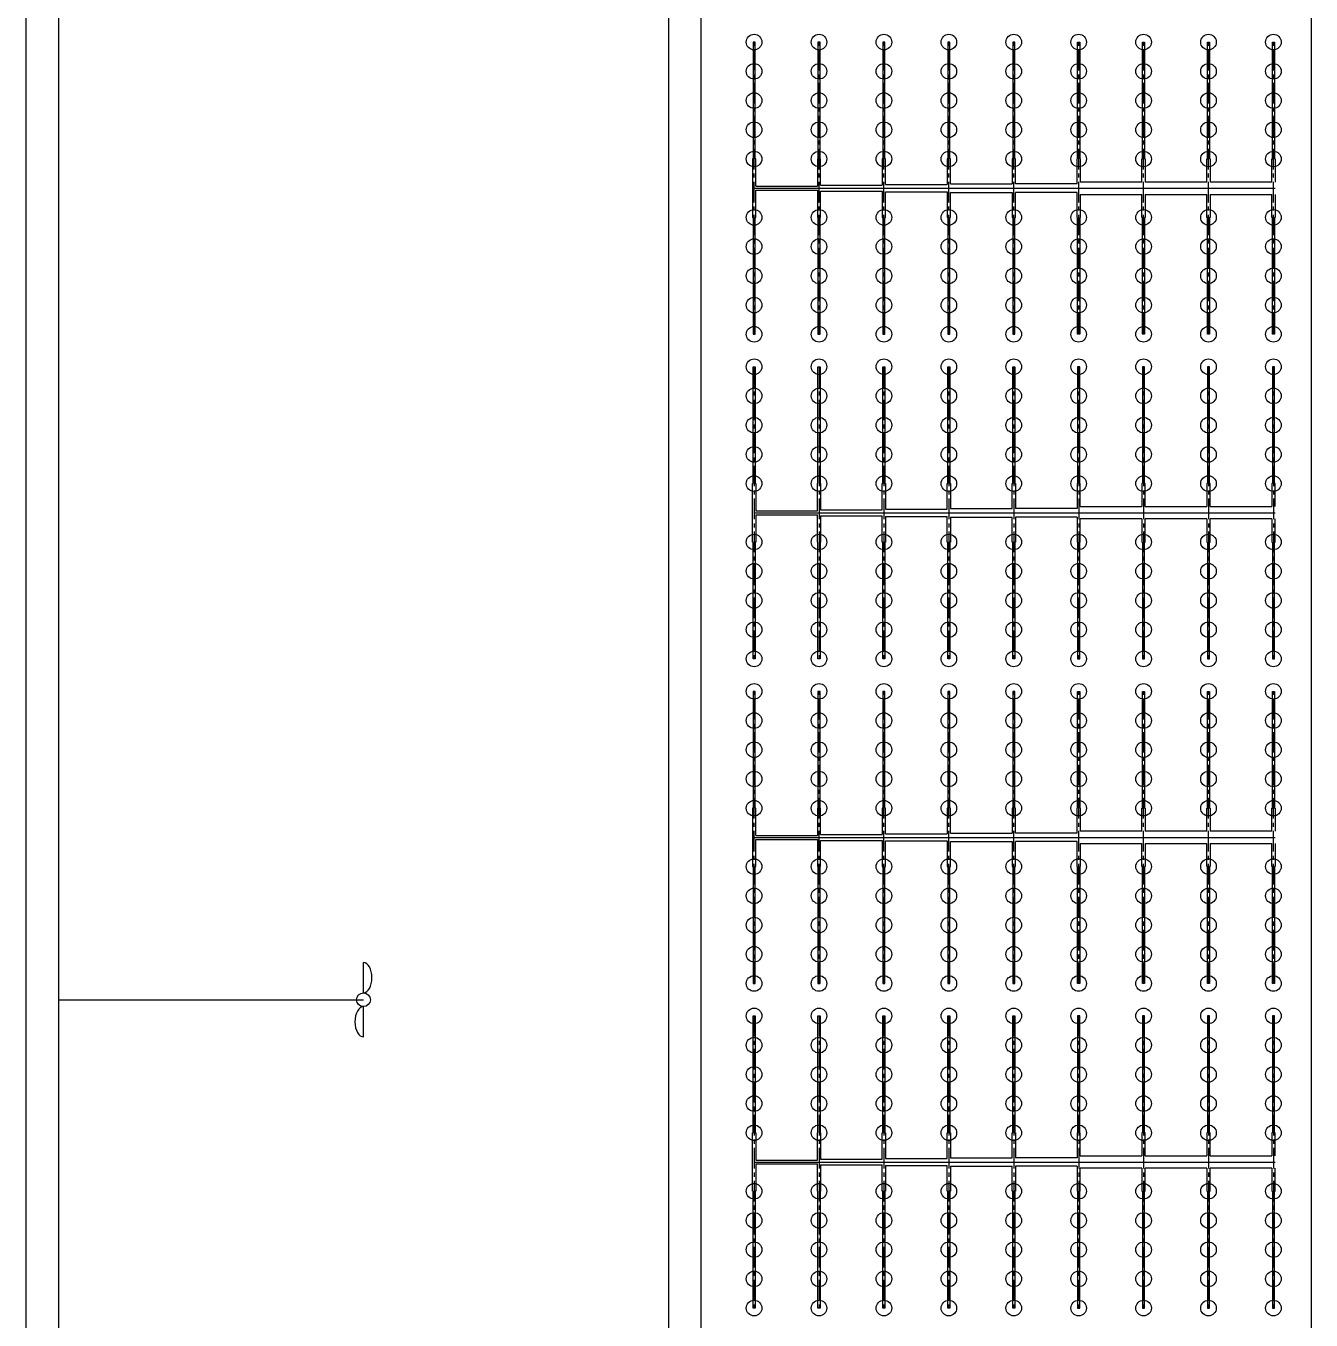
# Model space of a CAD drawing. Header units: millimetres. Extents: x -299291 to 688124, y -407813 to 623474.
# Drawn here: x -276761 to -256961, y 72045 to 91980 of the extents above; entities that cross this region are included whole.
import ezdxf

# ---------------------------------------------------------------- set-up
doc = ezdxf.new("R2010")
doc.units = ezdxf.units.MM
doc.linetypes.add('CENTER', pattern=[50.8, 31.75, -6.35, 6.35, -6.35])
doc.layers.add('轴线', color=6, linetype='CENTER')

msp = doc.modelspace()

# ---------------------------------------------------------------- linework, layer by layer
at = {"ltscale": 10}
for p, q in [((-266861.202, 111980.27), (-266861.202, 88351.603)), ((-266361.202, 111980.27), (-266361.202, 87154.41)), ((-256961.202, 111980.27), (-256961.202, 90653.898)), ((-276761.202, 96098.889), (-276761.202, 21980.27)), ((-276261.202, 94890.12), (-276261.202, 21980.27)), ((-265526.257, 91730.27), (-265558.257, 91730.27)), ((-265558.257, 91730.27), (-265558.257, 89930.27)), ((-265526.257, 89930.27), (-265526.257, 91730.27)), ((-264526.257, 91730.27), (-264558.257, 91730.27)), ((-264558.257, 91730.27), (-264558.257, 89930.27)), ((-264526.257, 89930.27), (-264526.257, 91730.27)), ((-263526.257, 91730.27), (-263558.257, 91730.27)), ((-263558.257, 91730.27), (-263558.257, 89930.27)), ((-263526.257, 89930.27), (-263526.257, 91730.27)), ((-262526.257, 91730.27), (-262558.257, 91730.27)), ((-262558.257, 91730.27), (-262558.257, 89930.27)), ((-262526.257, 89930.27), (-262526.257, 91730.27)), ((-261526.257, 91730.27), (-261558.257, 91730.27)), ((-261558.257, 91730.27), (-261558.257, 89930.27)), ((-261526.257, 89930.27), (-261526.257, 91730.27)), ((-260558.257, 89930.27), (-260558.257, 91730.27)), ((-260558.257, 91730.27), (-260526.257, 91730.27)), ((-260526.257, 91730.27), (-260526.257, 89930.27)), ((-259558.257, 89930.27), (-259558.257, 91730.27)), ((-259558.257, 91730.27), (-259526.257, 91730.27)), ((-259526.257, 91730.27), (-259526.257, 89930.27)), ((-258558.257, 89930.27), (-258558.257, 91730.27)), ((-258558.257, 91730.27), (-258526.257, 91730.27)), ((-258526.257, 91730.27), (-258526.257, 89930.27)), ((-257558.257, 89930.27), (-257558.257, 91730.27)), ((-257558.257, 91730.27), (-257526.257, 91730.27)), ((-257526.257, 91730.27), (-257526.257, 89930.27)), ((-256961.202, 90653.898), (-256961.202, 21980.27)), ((-265558.257, 89930.27), (-265567.257, 89930.27)), ((-265567.257, 89930.27), (-265567.257, 89030.27)), ((-265517.257, 89930.27), (-265526.257, 89930.27)), ((-265517.257, 89510.27), (-265517.257, 89930.27)), ((-264558.257, 89930.27), (-264567.257, 89930.27)), ((-264567.257, 89930.27), (-264567.257, 89510.27)), ((-264517.257, 89930.27), (-264526.257, 89930.27)), ((-264517.257, 89525.27), (-264517.257, 89930.27)), ((-263558.257, 89930.27), (-263567.257, 89930.27)), ((-263567.257, 89930.27), (-263567.257, 89525.27)), ((-263517.257, 89930.27), (-263526.257, 89930.27)), ((-263517.257, 89535.27), (-263517.257, 89930.27)), ((-262558.257, 89930.27), (-262567.257, 89930.27)), ((-262567.257, 89930.27), (-262567.257, 89535.27)), ((-262517.257, 89930.27), (-262526.257, 89930.27)), ((-262517.257, 89545.27), (-262517.257, 89930.27)), ((-261558.257, 89930.27), (-261567.257, 89930.27)), ((-261567.257, 89930.27), (-261567.257, 89545.27)), ((-261517.257, 89930.27), (-261526.257, 89930.27)), ((-261517.257, 89545.27), (-261517.257, 89930.27)), ((-260567.257, 89545.27), (-260567.257, 89930.27)), ((-260567.257, 89930.27), (-260558.257, 89930.27)), ((-260526.257, 89930.27), (-260517.257, 89930.27)), ((-260517.257, 89930.27), (-260517.257, 89575.27)), ((-259567.257, 89575.27), (-259567.257, 89930.27)), ((-259567.257, 89930.27), (-259558.257, 89930.27)), ((-259526.257, 89930.27), (-259517.257, 89930.27)), ((-259517.257, 89930.27), (-259517.257, 89575.27)), ((-258567.257, 89575.27), (-258567.257, 89930.27)), ((-258567.257, 89930.27), (-258558.257, 89930.27)), ((-258526.257, 89930.27), (-258517.257, 89930.27)), ((-258517.257, 89930.27), (-258517.257, 89575.27)), ((-257567.257, 89575.27), (-257567.257, 89930.27)), ((-257567.257, 89930.27), (-257558.257, 89930.27)), ((-257526.257, 89930.27), (-257517.257, 89930.27)), ((-257517.257, 89930.27), (-257517.257, 89575.27)), ((-265517.257, 89510.27), (-264567.257, 89510.27)), ((-264517.257, 89525.27), (-263567.257, 89525.27)), ((-263517.257, 89535.27), (-262567.257, 89535.27)), ((-262517.257, 89545.27), (-261567.257, 89545.27)), ((-260567.257, 89545.27), (-261517.257, 89545.27)), ((-259567.257, 89575.27), (-260517.257, 89575.27)), ((-258567.257, 89575.27), (-259517.257, 89575.27)), ((-257567.257, 89575.27), (-258517.257, 89575.27)), ((-265542.257, 89480.27), (-257517.257, 89480.27)), ((-265517.257, 89030.27), (-265517.257, 89450.27)), ((-265517.257, 89450.27), (-264567.257, 89450.27)), ((-264567.257, 89450.27), (-264567.257, 89030.27)), ((-264517.257, 89030.27), (-264517.257, 89435.27)), ((-264517.257, 89435.27), (-263567.257, 89435.27)), ((-263567.257, 89435.27), (-263567.257, 89030.27)), ((-263517.257, 89030.27), (-263517.257, 89425.27)), ((-263517.257, 89425.27), (-262567.257, 89425.27)), ((-262567.257, 89425.27), (-262567.257, 89030.27)), ((-262517.257, 89030.27), (-262517.257, 89415.27)), ((-262517.257, 89415.27), (-261567.257, 89415.27)), ((-261567.257, 89415.27), (-261567.257, 89030.27)), ((-261517.257, 89030.27), (-261517.257, 89415.27)), ((-260567.257, 89415.27), (-261517.257, 89415.27)), ((-260567.257, 89030.27), (-260567.257, 89415.27)), ((-260517.257, 89385.27), (-260517.257, 89030.27)), ((-260517.257, 89385.27), (-259567.257, 89385.27)), ((-259567.257, 89030.27), (-259567.257, 89385.27)), ((-259517.257, 89385.27), (-259517.257, 89030.27)), ((-259517.257, 89385.27), (-258567.257, 89385.27)), ((-258567.257, 89030.27), (-258567.257, 89385.27)), ((-258517.257, 89385.27), (-258517.257, 89030.27)), ((-258517.257, 89385.27), (-257567.257, 89385.27)), ((-257567.257, 89030.27), (-257567.257, 89385.27)), ((-257517.257, 89385.27), (-257517.257, 89030.27)), ((-265567.257, 89030.27), (-265558.257, 89030.27)), ((-265558.257, 89030.27), (-265558.257, 87230.27)), ((-265526.257, 87230.27), (-265526.257, 89030.27)), ((-265526.257, 89030.27), (-265517.257, 89030.27)), ((-264567.257, 89030.27), (-264558.257, 89030.27)), ((-264558.257, 89030.27), (-264558.257, 87230.27)), ((-264526.257, 87230.27), (-264526.257, 89030.27)), ((-264526.257, 89030.27), (-264517.257, 89030.27)), ((-263567.257, 89030.27), (-263558.257, 89030.27)), ((-263558.257, 89030.27), (-263558.257, 87230.27)), ((-263526.257, 87230.27), (-263526.257, 89030.27)), ((-263526.257, 89030.27), (-263517.257, 89030.27)), ((-262567.257, 89030.27), (-262558.257, 89030.27)), ((-262558.257, 89030.27), (-262558.257, 87230.27)), ((-262526.257, 87230.27), (-262526.257, 89030.27)), ((-262526.257, 89030.27), (-262517.257, 89030.27)), ((-261567.257, 89030.27), (-261558.257, 89030.27)), ((-261558.257, 89030.27), (-261558.257, 87230.27)), ((-261526.257, 87230.27), (-261526.257, 89030.27)), ((-261526.257, 89030.27), (-261517.257, 89030.27)), ((-260558.257, 89030.27), (-260567.257, 89030.27)), ((-260558.257, 87230.27), (-260558.257, 89030.27)), ((-260517.257, 89030.27), (-260526.257, 89030.27)), ((-260526.257, 89030.27), (-260526.257, 87230.27)), ((-259558.257, 89030.27), (-259567.257, 89030.27)), ((-259558.257, 87230.27), (-259558.257, 89030.27)), ((-259517.257, 89030.27), (-259526.257, 89030.27)), ((-259526.257, 89030.27), (-259526.257, 87230.27)), ((-258558.257, 89030.27), (-258567.257, 89030.27)), ((-258558.257, 87230.27), (-258558.257, 89030.27)), ((-258517.257, 89030.27), (-258526.257, 89030.27)), ((-258526.257, 89030.27), (-258526.257, 87230.27)), ((-257558.257, 89030.27), (-257567.257, 89030.27)), ((-257558.257, 87230.27), (-257558.257, 89030.27)), ((-257517.257, 89030.27), (-257526.257, 89030.27)), ((-257526.257, 89030.27), (-257526.257, 87230.27)), ((-266861.202, 88351.603), (-266861.202, 21980.27)), ((-266361.202, 87154.41), (-266361.202, 21980.27)), ((-265558.257, 87230.27), (-265526.257, 87230.27)), ((-264558.257, 87230.27), (-264526.257, 87230.27)), ((-263558.257, 87230.27), (-263526.257, 87230.27)), ((-262558.257, 87230.27), (-262526.257, 87230.27)), ((-261558.257, 87230.27), (-261526.257, 87230.27)), ((-260526.257, 87230.27), (-260558.257, 87230.27)), ((-259526.257, 87230.27), (-259558.257, 87230.27)), ((-258526.257, 87230.27), (-258558.257, 87230.27)), ((-257526.257, 87230.27), (-257558.257, 87230.27)), ((-265558.257, 86730.27), (-265526.257, 86730.27)), ((-265558.257, 84930.27), (-265558.257, 86730.27)), ((-265526.257, 86730.27), (-265526.257, 84930.27)), ((-264558.257, 86730.27), (-264526.257, 86730.27)), ((-264558.257, 84930.27), (-264558.257, 86730.27)), ((-264526.257, 86730.27), (-264526.257, 84930.27)), ((-263558.257, 86730.27), (-263526.257, 86730.27)), ((-263558.257, 84930.27), (-263558.257, 86730.27)), ((-263526.257, 86730.27), (-263526.257, 84930.27)), ((-262558.257, 86730.27), (-262526.257, 86730.27)), ((-262558.257, 84930.27), (-262558.257, 86730.27)), ((-262526.257, 86730.27), (-262526.257, 84930.27)), ((-261558.257, 86730.27), (-261526.257, 86730.27)), ((-261558.257, 84930.27), (-261558.257, 86730.27)), ((-261526.257, 86730.27), (-261526.257, 84930.27)), ((-260526.257, 86730.27), (-260558.257, 86730.27)), ((-260558.257, 86730.27), (-260558.257, 84930.27)), ((-260526.257, 84930.27), (-260526.257, 86730.27)), ((-259526.257, 86730.27), (-259558.257, 86730.27)), ((-259558.257, 86730.27), (-259558.257, 84930.27)), ((-259526.257, 84930.27), (-259526.257, 86730.27)), ((-258526.257, 86730.27), (-258558.257, 86730.27)), ((-258558.257, 86730.27), (-258558.257, 84930.27)), ((-258526.257, 84930.27), (-258526.257, 86730.27)), ((-257526.257, 86730.27), (-257558.257, 86730.27)), ((-257558.257, 86730.27), (-257558.257, 84930.27)), ((-257526.257, 84930.27), (-257526.257, 86730.27)), ((-265567.257, 84030.27), (-265567.257, 84930.27)), ((-265567.257, 84930.27), (-265558.257, 84930.27)), ((-265526.257, 84930.27), (-265517.257, 84930.27)), ((-265517.257, 84930.27), (-265517.257, 84510.27)), ((-264567.257, 84510.27), (-264567.257, 84930.27)), ((-264567.257, 84930.27), (-264558.257, 84930.27)), ((-264526.257, 84930.27), (-264517.257, 84930.27)), ((-264517.257, 84930.27), (-264517.257, 84525.27)), ((-263567.257, 84525.27), (-263567.257, 84930.27)), ((-263567.257, 84930.27), (-263558.257, 84930.27)), ((-263526.257, 84930.27), (-263517.257, 84930.27)), ((-263517.257, 84930.27), (-263517.257, 84535.27)), ((-262567.257, 84535.27), (-262567.257, 84930.27)), ((-262567.257, 84930.27), (-262558.257, 84930.27)), ((-262526.257, 84930.27), (-262517.257, 84930.27)), ((-262517.257, 84930.27), (-262517.257, 84545.27)), ((-261567.257, 84545.27), (-261567.257, 84930.27)), ((-261567.257, 84930.27), (-261558.257, 84930.27)), ((-261526.257, 84930.27), (-261517.257, 84930.27)), ((-261517.257, 84930.27), (-261517.257, 84545.27)), ((-260558.257, 84930.27), (-260567.257, 84930.27)), ((-260567.257, 84930.27), (-260567.257, 84545.27)), ((-260517.257, 84930.27), (-260526.257, 84930.27)), ((-260517.257, 84575.27), (-260517.257, 84930.27)), ((-259558.257, 84930.27), (-259567.257, 84930.27)), ((-259567.257, 84930.27), (-259567.257, 84575.27)), ((-259517.257, 84930.27), (-259526.257, 84930.27)), ((-259517.257, 84575.27), (-259517.257, 84930.27)), ((-258558.257, 84930.27), (-258567.257, 84930.27)), ((-258567.257, 84930.27), (-258567.257, 84575.27)), ((-258517.257, 84930.27), (-258526.257, 84930.27)), ((-258517.257, 84575.27), (-258517.257, 84930.27)), ((-257558.257, 84930.27), (-257567.257, 84930.27)), ((-257567.257, 84930.27), (-257567.257, 84575.27)), ((-257517.257, 84930.27), (-257526.257, 84930.27)), ((-257517.257, 84575.27), (-257517.257, 84930.27)), ((-264517.257, 84525.27), (-263567.257, 84525.27)), ((-263517.257, 84535.27), (-262567.257, 84535.27)), ((-262517.257, 84545.27), (-261567.257, 84545.27)), ((-260567.257, 84545.27), (-261517.257, 84545.27)), ((-260517.257, 84575.27), (-259567.257, 84575.27)), ((-259517.257, 84575.27), (-258567.257, 84575.27)), ((-258517.257, 84575.27), (-257567.257, 84575.27)), ((-265542.257, 84480.27), (-257517.257, 84480.27)), ((-265517.257, 84510.27), (-264567.257, 84510.27)), ((-265517.257, 84450.27), (-265517.257, 84030.27)), ((-265517.257, 84450.27), (-264567.257, 84450.27)), ((-264567.257, 84030.27), (-264567.257, 84450.27)), ((-264517.257, 84435.27), (-264517.257, 84030.27)), ((-264517.257, 84435.27), (-263567.257, 84435.27)), ((-263567.257, 84030.27), (-263567.257, 84435.27)), ((-263517.257, 84425.27), (-263517.257, 84030.27)), ((-263517.257, 84425.27), (-262567.257, 84425.27)), ((-262567.257, 84030.27), (-262567.257, 84425.27)), ((-262517.257, 84415.27), (-262517.257, 84030.27)), ((-262517.257, 84415.27), (-261567.257, 84415.27)), ((-261567.257, 84030.27), (-261567.257, 84415.27)), ((-261517.257, 84415.27), (-261517.257, 84030.27)), ((-260567.257, 84415.27), (-261517.257, 84415.27)), ((-260567.257, 84415.27), (-260567.257, 84030.27)), ((-260517.257, 84030.27), (-260517.257, 84385.27)), ((-259567.257, 84385.27), (-260517.257, 84385.27)), ((-259567.257, 84385.27), (-259567.257, 84030.27)), ((-259517.257, 84030.27), (-259517.257, 84385.27)), ((-258567.257, 84385.27), (-259517.257, 84385.27)), ((-258567.257, 84385.27), (-258567.257, 84030.27)), ((-258517.257, 84030.27), (-258517.257, 84385.27)), ((-257567.257, 84385.27), (-258517.257, 84385.27)), ((-257567.257, 84385.27), (-257567.257, 84030.27)), ((-257517.257, 84030.27), (-257517.257, 84385.27)), ((-265558.257, 84030.27), (-265567.257, 84030.27)), ((-265558.257, 82230.27), (-265558.257, 84030.27)), ((-265517.257, 84030.27), (-265526.257, 84030.27)), ((-265526.257, 84030.27), (-265526.257, 82230.27)), ((-264558.257, 84030.27), (-264567.257, 84030.27)), ((-264558.257, 82230.27), (-264558.257, 84030.27)), ((-264517.257, 84030.27), (-264526.257, 84030.27)), ((-264526.257, 84030.27), (-264526.257, 82230.27)), ((-263558.257, 84030.27), (-263567.257, 84030.27)), ((-263558.257, 82230.27), (-263558.257, 84030.27)), ((-263517.257, 84030.27), (-263526.257, 84030.27)), ((-263526.257, 84030.27), (-263526.257, 82230.27)), ((-262558.257, 84030.27), (-262567.257, 84030.27)), ((-262558.257, 82230.27), (-262558.257, 84030.27)), ((-262517.257, 84030.27), (-262526.257, 84030.27)), ((-262526.257, 84030.27), (-262526.257, 82230.27)), ((-261558.257, 84030.27), (-261567.257, 84030.27)), ((-261558.257, 82230.27), (-261558.257, 84030.27)), ((-261517.257, 84030.27), (-261526.257, 84030.27)), ((-261526.257, 84030.27), (-261526.257, 82230.27)), ((-260567.257, 84030.27), (-260558.257, 84030.27)), ((-260558.257, 84030.27), (-260558.257, 82230.27)), ((-260526.257, 82230.27), (-260526.257, 84030.27)), ((-260526.257, 84030.27), (-260517.257, 84030.27)), ((-259567.257, 84030.27), (-259558.257, 84030.27)), ((-259558.257, 84030.27), (-259558.257, 82230.27)), ((-259526.257, 82230.27), (-259526.257, 84030.27)), ((-259526.257, 84030.27), (-259517.257, 84030.27)), ((-258567.257, 84030.27), (-258558.257, 84030.27)), ((-258558.257, 84030.27), (-258558.257, 82230.27)), ((-258526.257, 82230.27), (-258526.257, 84030.27)), ((-258526.257, 84030.27), (-258517.257, 84030.27)), ((-257567.257, 84030.27), (-257558.257, 84030.27)), ((-257558.257, 84030.27), (-257558.257, 82230.27)), ((-257526.257, 82230.27), (-257526.257, 84030.27)), ((-257526.257, 84030.27), (-257517.257, 84030.27)), ((-265526.257, 82230.27), (-265558.257, 82230.27)), ((-264526.257, 82230.27), (-264558.257, 82230.27)), ((-263526.257, 82230.27), (-263558.257, 82230.27)), ((-262526.257, 82230.27), (-262558.257, 82230.27)), ((-261526.257, 82230.27), (-261558.257, 82230.27)), ((-260558.257, 82230.27), (-260526.257, 82230.27)), ((-259558.257, 82230.27), (-259526.257, 82230.27)), ((-258558.257, 82230.27), (-258526.257, 82230.27)), ((-257558.257, 82230.27), (-257526.257, 82230.27)), ((-265526.257, 81730.27), (-265558.257, 81730.27)), ((-265558.257, 81730.27), (-265558.257, 79930.27)), ((-265526.257, 79930.27), (-265526.257, 81730.27)), ((-264526.257, 81730.27), (-264558.257, 81730.27)), ((-264558.257, 81730.27), (-264558.257, 79930.27)), ((-264526.257, 79930.27), (-264526.257, 81730.27)), ((-263526.257, 81730.27), (-263558.257, 81730.27)), ((-263558.257, 81730.27), (-263558.257, 79930.27)), ((-263526.257, 79930.27), (-263526.257, 81730.27)), ((-262526.257, 81730.27), (-262558.257, 81730.27)), ((-262558.257, 81730.27), (-262558.257, 79930.27)), ((-262526.257, 79930.27), (-262526.257, 81730.27)), ((-261526.257, 81730.27), (-261558.257, 81730.27)), ((-261558.257, 81730.27), (-261558.257, 79930.27)), ((-261526.257, 79930.27), (-261526.257, 81730.27)), ((-260558.257, 79930.27), (-260558.257, 81730.27)), ((-260558.257, 81730.27), (-260526.257, 81730.27)), ((-260526.257, 81730.27), (-260526.257, 79930.27)), ((-259558.257, 79930.27), (-259558.257, 81730.27)), ((-259558.257, 81730.27), (-259526.257, 81730.27)), ((-259526.257, 81730.27), (-259526.257, 79930.27)), ((-258558.257, 79930.27), (-258558.257, 81730.27)), ((-258558.257, 81730.27), (-258526.257, 81730.27)), ((-258526.257, 81730.27), (-258526.257, 79930.27)), ((-257558.257, 79930.27), (-257558.257, 81730.27)), ((-257558.257, 81730.27), (-257526.257, 81730.27)), ((-257526.257, 81730.27), (-257526.257, 79930.27)), ((-265558.257, 79930.27), (-265567.257, 79930.27)), ((-265567.257, 79930.27), (-265567.257, 79030.27)), ((-265517.257, 79930.27), (-265526.257, 79930.27)), ((-265517.257, 79510.27), (-265517.257, 79930.27)), ((-264558.257, 79930.27), (-264567.257, 79930.27)), ((-264567.257, 79930.27), (-264567.257, 79510.27)), ((-264517.257, 79930.27), (-264526.257, 79930.27)), ((-264517.257, 79525.27), (-264517.257, 79930.27)), ((-263558.257, 79930.27), (-263567.257, 79930.27)), ((-263567.257, 79930.27), (-263567.257, 79525.27)), ((-263517.257, 79930.27), (-263526.257, 79930.27)), ((-263517.257, 79535.27), (-263517.257, 79930.27)), ((-262558.257, 79930.27), (-262567.257, 79930.27)), ((-262567.257, 79930.27), (-262567.257, 79535.27)), ((-262517.257, 79930.27), (-262526.257, 79930.27)), ((-262517.257, 79545.27), (-262517.257, 79930.27)), ((-261558.257, 79930.27), (-261567.257, 79930.27)), ((-261567.257, 79930.27), (-261567.257, 79545.27)), ((-261517.257, 79930.27), (-261526.257, 79930.27)), ((-261517.257, 79545.27), (-261517.257, 79930.27)), ((-260567.257, 79545.27), (-260567.257, 79930.27)), ((-260567.257, 79930.27), (-260558.257, 79930.27)), ((-260526.257, 79930.27), (-260517.257, 79930.27)), ((-260517.257, 79930.27), (-260517.257, 79575.27)), ((-259567.257, 79575.27), (-259567.257, 79930.27)), ((-259567.257, 79930.27), (-259558.257, 79930.27)), ((-259526.257, 79930.27), (-259517.257, 79930.27)), ((-259517.257, 79930.27), (-259517.257, 79575.27)), ((-258567.257, 79575.27), (-258567.257, 79930.27)), ((-258567.257, 79930.27), (-258558.257, 79930.27)), ((-258526.257, 79930.27), (-258517.257, 79930.27)), ((-258517.257, 79930.27), (-258517.257, 79575.27)), ((-257567.257, 79575.27), (-257567.257, 79930.27)), ((-257567.257, 79930.27), (-257558.257, 79930.27)), ((-257526.257, 79930.27), (-257517.257, 79930.27)), ((-257517.257, 79930.27), (-257517.257, 79575.27)), ((-262517.257, 79545.27), (-261567.257, 79545.27)), ((-260567.257, 79545.27), (-261517.257, 79545.27)), ((-259567.257, 79575.27), (-260517.257, 79575.27)), ((-258567.257, 79575.27), (-259517.257, 79575.27)), ((-257567.257, 79575.27), (-258517.257, 79575.27)), ((-265542.257, 79480.27), (-257517.257, 79480.27)), ((-265517.257, 79510.27), (-264567.257, 79510.27)), ((-265517.257, 79030.27), (-265517.257, 79450.27)), ((-265517.257, 79450.27), (-264567.257, 79450.27)), ((-264567.257, 79450.27), (-264567.257, 79030.27)), ((-264517.257, 79525.27), (-263567.257, 79525.27)), ((-264517.257, 79030.27), (-264517.257, 79435.27)), ((-264517.257, 79435.27), (-263567.257, 79435.27)), ((-263567.257, 79435.27), (-263567.257, 79030.27)), ((-263517.257, 79535.27), (-262567.257, 79535.27)), ((-263517.257, 79030.27), (-263517.257, 79425.27)), ((-263517.257, 79425.27), (-262567.257, 79425.27)), ((-262567.257, 79425.27), (-262567.257, 79030.27)), ((-262517.257, 79030.27), (-262517.257, 79415.27)), ((-262517.257, 79415.27), (-261567.257, 79415.27)), ((-261567.257, 79415.27), (-261567.257, 79030.27)), ((-261517.257, 79030.27), (-261517.257, 79415.27)), ((-260567.257, 79415.27), (-261517.257, 79415.27)), ((-260567.257, 79030.27), (-260567.257, 79415.27)), ((-260517.257, 79385.27), (-260517.257, 79030.27)), ((-260517.257, 79385.27), (-259567.257, 79385.27)), ((-259567.257, 79030.27), (-259567.257, 79385.27)), ((-259517.257, 79385.27), (-259517.257, 79030.27)), ((-259517.257, 79385.27), (-258567.257, 79385.27)), ((-258567.257, 79030.27), (-258567.257, 79385.27)), ((-258517.257, 79385.27), (-258517.257, 79030.27)), ((-258517.257, 79385.27), (-257567.257, 79385.27)), ((-257567.257, 79030.27), (-257567.257, 79385.27)), ((-257517.257, 79385.27), (-257517.257, 79030.27)), ((-265567.257, 79030.27), (-265558.257, 79030.27)), ((-265558.257, 79030.27), (-265558.257, 77230.27)), ((-265526.257, 77230.27), (-265526.257, 79030.27)), ((-265526.257, 79030.27), (-265517.257, 79030.27)), ((-264567.257, 79030.27), (-264558.257, 79030.27)), ((-264558.257, 79030.27), (-264558.257, 77230.27)), ((-264526.257, 77230.27), (-264526.257, 79030.27)), ((-264526.257, 79030.27), (-264517.257, 79030.27)), ((-263567.257, 79030.27), (-263558.257, 79030.27)), ((-263558.257, 79030.27), (-263558.257, 77230.27)), ((-263526.257, 77230.27), (-263526.257, 79030.27)), ((-263526.257, 79030.27), (-263517.257, 79030.27)), ((-262567.257, 79030.27), (-262558.257, 79030.27)), ((-262558.257, 79030.27), (-262558.257, 77230.27)), ((-262526.257, 77230.27), (-262526.257, 79030.27)), ((-262526.257, 79030.27), (-262517.257, 79030.27)), ((-261567.257, 79030.27), (-261558.257, 79030.27)), ((-261558.257, 79030.27), (-261558.257, 77230.27)), ((-261526.257, 77230.27), (-261526.257, 79030.27)), ((-261526.257, 79030.27), (-261517.257, 79030.27)), ((-260558.257, 79030.27), (-260567.257, 79030.27)), ((-260558.257, 77230.27), (-260558.257, 79030.27)), ((-260517.257, 79030.27), (-260526.257, 79030.27)), ((-260526.257, 79030.27), (-260526.257, 77230.27)), ((-259558.257, 79030.27), (-259567.257, 79030.27)), ((-259558.257, 77230.27), (-259558.257, 79030.27)), ((-259517.257, 79030.27), (-259526.257, 79030.27)), ((-259526.257, 79030.27), (-259526.257, 77230.27)), ((-258558.257, 79030.27), (-258567.257, 79030.27)), ((-258558.257, 77230.27), (-258558.257, 79030.27)), ((-258517.257, 79030.27), (-258526.257, 79030.27)), ((-258526.257, 79030.27), (-258526.257, 77230.27)), ((-257558.257, 79030.27), (-257567.257, 79030.27)), ((-257558.257, 77230.27), (-257558.257, 79030.27)), ((-257517.257, 79030.27), (-257526.257, 79030.27)), ((-257526.257, 79030.27), (-257526.257, 77230.27)), ((-265558.257, 77230.27), (-265526.257, 77230.27)), ((-264558.257, 77230.27), (-264526.257, 77230.27)), ((-263558.257, 77230.27), (-263526.257, 77230.27)), ((-262558.257, 77230.27), (-262526.257, 77230.27)), ((-261558.257, 77230.27), (-261526.257, 77230.27)), ((-260526.257, 77230.27), (-260558.257, 77230.27)), ((-259526.257, 77230.27), (-259558.257, 77230.27)), ((-258526.257, 77230.27), (-258558.257, 77230.27)), ((-257526.257, 77230.27), (-257558.257, 77230.27)), ((-276261.202, 76980.27), (-271561.202, 76980.27)), ((-265558.257, 76730.27), (-265526.257, 76730.27)), ((-265558.257, 74930.27), (-265558.257, 76730.27)), ((-265526.257, 76730.27), (-265526.257, 74930.27)), ((-264558.257, 76730.27), (-264526.257, 76730.27)), ((-264558.257, 74930.27), (-264558.257, 76730.27)), ((-264526.257, 76730.27), (-264526.257, 74930.27)), ((-263558.257, 76730.27), (-263526.257, 76730.27)), ((-263558.257, 74930.27), (-263558.257, 76730.27)), ((-263526.257, 76730.27), (-263526.257, 74930.27)), ((-262558.257, 76730.27), (-262526.257, 76730.27)), ((-262558.257, 74930.27), (-262558.257, 76730.27)), ((-262526.257, 76730.27), (-262526.257, 74930.27)), ((-261558.257, 76730.27), (-261526.257, 76730.27)), ((-261558.257, 74930.27), (-261558.257, 76730.27)), ((-261526.257, 76730.27), (-261526.257, 74930.27)), ((-260526.257, 76730.27), (-260558.257, 76730.27)), ((-260558.257, 76730.27), (-260558.257, 74930.27)), ((-260526.257, 74930.27), (-260526.257, 76730.27)), ((-259526.257, 76730.27), (-259558.257, 76730.27)), ((-259558.257, 76730.27), (-259558.257, 74930.27)), ((-259526.257, 74930.27), (-259526.257, 76730.27)), ((-258526.257, 76730.27), (-258558.257, 76730.27)), ((-258558.257, 76730.27), (-258558.257, 74930.27)), ((-258526.257, 74930.27), (-258526.257, 76730.27)), ((-257526.257, 76730.27), (-257558.257, 76730.27)), ((-257558.257, 76730.27), (-257558.257, 74930.27)), ((-257526.257, 74930.27), (-257526.257, 76730.27)), ((-265567.257, 74030.27), (-265567.257, 74930.27)), ((-265567.257, 74930.27), (-265558.257, 74930.27)), ((-265526.257, 74930.27), (-265517.257, 74930.27)), ((-265517.257, 74930.27), (-265517.257, 74510.27)), ((-264567.257, 74510.27), (-264567.257, 74930.27)), ((-264567.257, 74930.27), (-264558.257, 74930.27)), ((-264526.257, 74930.27), (-264517.257, 74930.27)), ((-264517.257, 74930.27), (-264517.257, 74525.27)), ((-263567.257, 74525.27), (-263567.257, 74930.27)), ((-263567.257, 74930.27), (-263558.257, 74930.27)), ((-263526.257, 74930.27), (-263517.257, 74930.27)), ((-263517.257, 74930.27), (-263517.257, 74535.27)), ((-262567.257, 74535.27), (-262567.257, 74930.27)), ((-262567.257, 74930.27), (-262558.257, 74930.27)), ((-262526.257, 74930.27), (-262517.257, 74930.27)), ((-262517.257, 74930.27), (-262517.257, 74545.27)), ((-261567.257, 74545.27), (-261567.257, 74930.27)), ((-261567.257, 74930.27), (-261558.257, 74930.27)), ((-261526.257, 74930.27), (-261517.257, 74930.27)), ((-261517.257, 74930.27), (-261517.257, 74545.27)), ((-260558.257, 74930.27), (-260567.257, 74930.27)), ((-260567.257, 74930.27), (-260567.257, 74545.27)), ((-260517.257, 74930.27), (-260526.257, 74930.27)), ((-260517.257, 74575.27), (-260517.257, 74930.27)), ((-259558.257, 74930.27), (-259567.257, 74930.27)), ((-259567.257, 74930.27), (-259567.257, 74575.27)), ((-259517.257, 74930.27), (-259526.257, 74930.27)), ((-259517.257, 74575.27), (-259517.257, 74930.27)), ((-258558.257, 74930.27), (-258567.257, 74930.27)), ((-258567.257, 74930.27), (-258567.257, 74575.27)), ((-258517.257, 74930.27), (-258526.257, 74930.27)), ((-258517.257, 74575.27), (-258517.257, 74930.27)), ((-257558.257, 74930.27), (-257567.257, 74930.27)), ((-257567.257, 74930.27), (-257567.257, 74575.27)), ((-257517.257, 74930.27), (-257526.257, 74930.27)), ((-257517.257, 74575.27), (-257517.257, 74930.27)), ((-260517.257, 74575.27), (-259567.257, 74575.27)), ((-259517.257, 74575.27), (-258567.257, 74575.27)), ((-258517.257, 74575.27), (-257567.257, 74575.27)), ((-265542.257, 74480.27), (-257517.257, 74480.27)), ((-265517.257, 74510.27), (-264567.257, 74510.27)), ((-265517.257, 74450.27), (-265517.257, 74030.27)), ((-265517.257, 74450.27), (-264567.257, 74450.27)), ((-264567.257, 74030.27), (-264567.257, 74450.27)), ((-264517.257, 74525.27), (-263567.257, 74525.27)), ((-264517.257, 74435.27), (-264517.257, 74030.27)), ((-264517.257, 74435.27), (-263567.257, 74435.27)), ((-263567.257, 74030.27), (-263567.257, 74435.27)), ((-263517.257, 74535.27), (-262567.257, 74535.27)), ((-263517.257, 74425.27), (-263517.257, 74030.27)), ((-263517.257, 74425.27), (-262567.257, 74425.27)), ((-262567.257, 74030.27), (-262567.257, 74425.27)), ((-262517.257, 74545.27), (-261567.257, 74545.27)), ((-262517.257, 74415.27), (-262517.257, 74030.27)), ((-262517.257, 74415.27), (-261567.257, 74415.27)), ((-261567.257, 74030.27), (-261567.257, 74415.27)), ((-260567.257, 74545.27), (-261517.257, 74545.27)), ((-261517.257, 74415.27), (-261517.257, 74030.27)), ((-260567.257, 74415.27), (-261517.257, 74415.27)), ((-260567.257, 74415.27), (-260567.257, 74030.27)), ((-260517.257, 74030.27), (-260517.257, 74385.27)), ((-259567.257, 74385.27), (-260517.257, 74385.27)), ((-259567.257, 74385.27), (-259567.257, 74030.27)), ((-259517.257, 74030.27), (-259517.257, 74385.27)), ((-258567.257, 74385.27), (-259517.257, 74385.27)), ((-258567.257, 74385.27), (-258567.257, 74030.27)), ((-258517.257, 74030.27), (-258517.257, 74385.27)), ((-257567.257, 74385.27), (-258517.257, 74385.27)), ((-257567.257, 74385.27), (-257567.257, 74030.27)), ((-257517.257, 74030.27), (-257517.257, 74385.27)), ((-265558.257, 74030.27), (-265567.257, 74030.27)), ((-265558.257, 72230.27), (-265558.257, 74030.27)), ((-265517.257, 74030.27), (-265526.257, 74030.27)), ((-265526.257, 74030.27), (-265526.257, 72230.27)), ((-264558.257, 74030.27), (-264567.257, 74030.27)), ((-264558.257, 72230.27), (-264558.257, 74030.27)), ((-264517.257, 74030.27), (-264526.257, 74030.27)), ((-264526.257, 74030.27), (-264526.257, 72230.27)), ((-263558.257, 74030.27), (-263567.257, 74030.27)), ((-263558.257, 72230.27), (-263558.257, 74030.27)), ((-263517.257, 74030.27), (-263526.257, 74030.27)), ((-263526.257, 74030.27), (-263526.257, 72230.27)), ((-262558.257, 74030.27), (-262567.257, 74030.27)), ((-262558.257, 72230.27), (-262558.257, 74030.27)), ((-262517.257, 74030.27), (-262526.257, 74030.27)), ((-262526.257, 74030.27), (-262526.257, 72230.27)), ((-261558.257, 74030.27), (-261567.257, 74030.27)), ((-261558.257, 72230.27), (-261558.257, 74030.27)), ((-261517.257, 74030.27), (-261526.257, 74030.27)), ((-261526.257, 74030.27), (-261526.257, 72230.27)), ((-260567.257, 74030.27), (-260558.257, 74030.27)), ((-260558.257, 74030.27), (-260558.257, 72230.27)), ((-260526.257, 72230.27), (-260526.257, 74030.27)), ((-260526.257, 74030.27), (-260517.257, 74030.27)), ((-259567.257, 74030.27), (-259558.257, 74030.27)), ((-259558.257, 74030.27), (-259558.257, 72230.27)), ((-259526.257, 72230.27), (-259526.257, 74030.27)), ((-259526.257, 74030.27), (-259517.257, 74030.27)), ((-258567.257, 74030.27), (-258558.257, 74030.27)), ((-258558.257, 74030.27), (-258558.257, 72230.27)), ((-258526.257, 72230.27), (-258526.257, 74030.27)), ((-258526.257, 74030.27), (-258517.257, 74030.27)), ((-257567.257, 74030.27), (-257558.257, 74030.27)), ((-257558.257, 74030.27), (-257558.257, 72230.27)), ((-257526.257, 72230.27), (-257526.257, 74030.27)), ((-257526.257, 74030.27), (-257517.257, 74030.27)), ((-265526.257, 72230.27), (-265558.257, 72230.27)), ((-264526.257, 72230.27), (-264558.257, 72230.27)), ((-263526.257, 72230.27), (-263558.257, 72230.27)), ((-262526.257, 72230.27), (-262558.257, 72230.27)), ((-261526.257, 72230.27), (-261558.257, 72230.27)), ((-260558.257, 72230.27), (-260526.257, 72230.27)), ((-259558.257, 72230.27), (-259526.257, 72230.27)), ((-258558.257, 72230.27), (-258526.257, 72230.27)), ((-257558.257, 72230.27), (-257526.257, 72230.27))]:
    msp.add_line(p, q, dxfattribs=at)
at = {"color": 7, "linetype": 'Continuous', "lineweight": -3}
for p, q in [((-271561.202, 77086.836), (-271561.202, 77553.393)), ((-271561.202, 77086.836), (-271561.202, 77553.393)), ((-271561.202, 76407.146), (-271561.202, 76873.703))]:
    msp.add_line(p, q, dxfattribs=at)
at = {"ltscale": 10}
for centre in [(-265542.257, 91730.27), (-264542.257, 91730.27), (-263542.257, 91730.27), (-262542.257, 91730.27), (-261542.257, 91730.27), (-260542.257, 91730.27), (-259542.257, 91730.27), (-258542.257, 91730.27), (-257542.257, 91730.27), (-265542.257, 91280.27), (-264542.257, 91280.27), (-263542.257, 91280.27), (-262542.257, 91280.27), (-261542.257, 91280.27), (-260542.257, 91280.27), (-259542.257, 91280.27), (-258542.257, 91280.27), (-257542.257, 91280.27), (-265542.257, 90830.27), (-264542.257, 90830.27), (-263542.257, 90830.27), (-262542.257, 90830.27), (-261542.257, 90830.27), (-260542.257, 90830.27), (-259542.257, 90830.27), (-258542.257, 90830.27), (-257542.257, 90830.27), (-265542.257, 90380.27), (-264542.257, 90380.27), (-263542.257, 90380.27), (-262542.257, 90380.27), (-261542.257, 90380.27), (-260542.257, 90380.27), (-259542.257, 90380.27), (-258542.257, 90380.27), (-257542.257, 90380.27), (-265542.257, 89930.27), (-264542.257, 89930.27), (-263542.257, 89930.27), (-262542.257, 89930.27), (-261542.257, 89930.27), (-260542.257, 89930.27), (-259542.257, 89930.27), (-258542.257, 89930.27), (-257542.257, 89930.27), (-265542.257, 89030.27), (-264542.257, 89030.27), (-263542.257, 89030.27), (-262542.257, 89030.27), (-261542.257, 89030.27), (-260542.257, 89030.27), (-259542.257, 89030.27), (-258542.257, 89030.27), (-257542.257, 89030.27), (-265542.257, 88580.27), (-264542.257, 88580.27), (-263542.257, 88580.27), (-262542.257, 88580.27), (-261542.257, 88580.27), (-260542.257, 88580.27), (-259542.257, 88580.27), (-258542.257, 88580.27), (-257542.257, 88580.27), (-265542.257, 88130.27), (-264542.257, 88130.27), (-263542.257, 88130.27), (-262542.257, 88130.27), (-261542.257, 88130.27), (-260542.257, 88130.27), (-259542.257, 88130.27), (-258542.257, 88130.27), (-257542.257, 88130.27), (-265542.257, 87680.27), (-264542.257, 87680.27), (-263542.257, 87680.27), (-262542.257, 87680.27), (-261542.257, 87680.27), (-260542.257, 87680.27), (-259542.257, 87680.27), (-258542.257, 87680.27), (-257542.257, 87680.27), (-265542.257, 87230.27), (-264542.257, 87230.27), (-263542.257, 87230.27), (-262542.257, 87230.27), (-261542.257, 87230.27), (-260542.257, 87230.27), (-259542.257, 87230.27), (-258542.257, 87230.27), (-257542.257, 87230.27), (-265542.257, 86730.27), (-264542.257, 86730.27), (-263542.257, 86730.27), (-262542.257, 86730.27), (-261542.257, 86730.27), (-260542.257, 86730.27), (-259542.257, 86730.27), (-258542.257, 86730.27), (-257542.257, 86730.27), (-265542.257, 86280.27), (-264542.257, 86280.27), (-263542.257, 86280.27), (-262542.257, 86280.27), (-261542.257, 86280.27), (-260542.257, 86280.27), (-259542.257, 86280.27), (-258542.257, 86280.27), (-257542.257, 86280.27), (-265542.257, 85830.27), (-264542.257, 85830.27), (-263542.257, 85830.27), (-262542.257, 85830.27), (-261542.257, 85830.27), (-260542.257, 85830.27), (-259542.257, 85830.27), (-258542.257, 85830.27), (-257542.257, 85830.27), (-265542.257, 85380.27), (-264542.257, 85380.27), (-263542.257, 85380.27), (-262542.257, 85380.27), (-261542.257, 85380.27), (-260542.257, 85380.27), (-259542.257, 85380.27), (-258542.257, 85380.27), (-257542.257, 85380.27), (-265542.257, 84930.27), (-264542.257, 84930.27), (-263542.257, 84930.27), (-262542.257, 84930.27), (-261542.257, 84930.27), (-260542.257, 84930.27), (-259542.257, 84930.27), (-258542.257, 84930.27), (-257542.257, 84930.27), (-265542.257, 84030.27), (-264542.257, 84030.27), (-263542.257, 84030.27), (-262542.257, 84030.27), (-261542.257, 84030.27), (-260542.257, 84030.27), (-259542.257, 84030.27), (-258542.257, 84030.27), (-257542.257, 84030.27), (-265542.257, 83580.27), (-264542.257, 83580.27), (-263542.257, 83580.27), (-262542.257, 83580.27), (-261542.257, 83580.27), (-260542.257, 83580.27), (-259542.257, 83580.27), (-258542.257, 83580.27), (-257542.257, 83580.27), (-265542.257, 83130.27), (-264542.257, 83130.27), (-263542.257, 83130.27), (-262542.257, 83130.27), (-261542.257, 83130.27), (-260542.257, 83130.27), (-259542.257, 83130.27), (-258542.257, 83130.27), (-257542.257, 83130.27), (-265542.257, 82680.27), (-264542.257, 82680.27), (-263542.257, 82680.27), (-262542.257, 82680.27), (-261542.257, 82680.27), (-260542.257, 82680.27), (-259542.257, 82680.27), (-258542.257, 82680.27), (-257542.257, 82680.27), (-265542.257, 82230.27), (-264542.257, 82230.27), (-263542.257, 82230.27), (-262542.257, 82230.27), (-261542.257, 82230.27), (-260542.257, 82230.27), (-259542.257, 82230.27), (-258542.257, 82230.27), (-257542.257, 82230.27), (-265542.257, 81730.27), (-264542.257, 81730.27), (-263542.257, 81730.27), (-262542.257, 81730.27), (-261542.257, 81730.27), (-260542.257, 81730.27), (-259542.257, 81730.27), (-258542.257, 81730.27), (-257542.257, 81730.27), (-265542.257, 81280.27), (-264542.257, 81280.27), (-263542.257, 81280.27), (-262542.257, 81280.27), (-261542.257, 81280.27), (-260542.257, 81280.27), (-259542.257, 81280.27), (-258542.257, 81280.27), (-257542.257, 81280.27), (-265542.257, 80830.27), (-264542.257, 80830.27), (-263542.257, 80830.27), (-262542.257, 80830.27), (-261542.257, 80830.27), (-260542.257, 80830.27), (-259542.257, 80830.27), (-258542.257, 80830.27), (-257542.257, 80830.27), (-265542.257, 80380.27), (-264542.257, 80380.27), (-263542.257, 80380.27), (-262542.257, 80380.27), (-261542.257, 80380.27), (-260542.257, 80380.27), (-259542.257, 80380.27), (-258542.257, 80380.27), (-257542.257, 80380.27), (-265542.257, 79930.27), (-264542.257, 79930.27), (-263542.257, 79930.27), (-262542.257, 79930.27), (-261542.257, 79930.27), (-260542.257, 79930.27), (-259542.257, 79930.27), (-258542.257, 79930.27), (-257542.257, 79930.27), (-265542.257, 79030.27), (-264542.257, 79030.27), (-263542.257, 79030.27), (-262542.257, 79030.27), (-261542.257, 79030.27), (-260542.257, 79030.27), (-259542.257, 79030.27), (-258542.257, 79030.27), (-257542.257, 79030.27), (-265542.257, 78580.27), (-264542.257, 78580.27), (-263542.257, 78580.27), (-262542.257, 78580.27), (-261542.257, 78580.27), (-260542.257, 78580.27), (-259542.257, 78580.27), (-258542.257, 78580.27), (-257542.257, 78580.27), (-265542.257, 78130.27), (-264542.257, 78130.27), (-263542.257, 78130.27), (-262542.257, 78130.27), (-261542.257, 78130.27), (-260542.257, 78130.27), (-259542.257, 78130.27), (-258542.257, 78130.27), (-257542.257, 78130.27), (-265542.257, 77680.27), (-264542.257, 77680.27), (-263542.257, 77680.27), (-262542.257, 77680.27), (-261542.257, 77680.27), (-260542.257, 77680.27), (-259542.257, 77680.27), (-258542.257, 77680.27), (-257542.257, 77680.27), (-265542.257, 77230.27), (-264542.257, 77230.27), (-263542.257, 77230.27), (-262542.257, 77230.27), (-261542.257, 77230.27), (-260542.257, 77230.27), (-259542.257, 77230.27), (-258542.257, 77230.27), (-257542.257, 77230.27), (-265542.257, 76730.27), (-264542.257, 76730.27), (-263542.257, 76730.27), (-262542.257, 76730.27), (-261542.257, 76730.27), (-260542.257, 76730.27), (-259542.257, 76730.27), (-258542.257, 76730.27), (-257542.257, 76730.27), (-265542.257, 76280.27), (-264542.257, 76280.27), (-263542.257, 76280.27), (-262542.257, 76280.27), (-261542.257, 76280.27), (-260542.257, 76280.27), (-259542.257, 76280.27), (-258542.257, 76280.27), (-257542.257, 76280.27), (-265542.257, 75830.27), (-264542.257, 75830.27), (-263542.257, 75830.27), (-262542.257, 75830.27), (-261542.257, 75830.27), (-260542.257, 75830.27), (-259542.257, 75830.27), (-258542.257, 75830.27), (-257542.257, 75830.27), (-265542.257, 75380.27), (-264542.257, 75380.27), (-263542.257, 75380.27), (-262542.257, 75380.27), (-261542.257, 75380.27), (-260542.257, 75380.27), (-259542.257, 75380.27), (-258542.257, 75380.27), (-257542.257, 75380.27), (-265542.257, 74930.27), (-264542.257, 74930.27), (-263542.257, 74930.27), (-262542.257, 74930.27), (-261542.257, 74930.27), (-260542.257, 74930.27), (-259542.257, 74930.27), (-258542.257, 74930.27), (-257542.257, 74930.27), (-265542.257, 74030.27), (-264542.257, 74030.27), (-263542.257, 74030.27), (-262542.257, 74030.27), (-261542.257, 74030.27), (-260542.257, 74030.27), (-259542.257, 74030.27), (-258542.257, 74030.27), (-257542.257, 74030.27), (-265542.257, 73580.27), (-264542.257, 73580.27), (-263542.257, 73580.27), (-262542.257, 73580.27), (-261542.257, 73580.27), (-260542.257, 73580.27), (-259542.257, 73580.27), (-258542.257, 73580.27), (-257542.257, 73580.27), (-265542.257, 73130.27), (-264542.257, 73130.27), (-263542.257, 73130.27), (-262542.257, 73130.27), (-261542.257, 73130.27), (-260542.257, 73130.27), (-259542.257, 73130.27), (-258542.257, 73130.27), (-257542.257, 73130.27), (-265542.257, 72680.27), (-264542.257, 72680.27), (-263542.257, 72680.27), (-262542.257, 72680.27), (-261542.257, 72680.27), (-260542.257, 72680.27), (-259542.257, 72680.27), (-258542.257, 72680.27), (-257542.257, 72680.27), (-265542.257, 72230.27), (-264542.257, 72230.27), (-263542.257, 72230.27), (-262542.257, 72230.27), (-261542.257, 72230.27), (-260542.257, 72230.27), (-259542.257, 72230.27), (-258542.257, 72230.27), (-257542.257, 72230.27)]:
    msp.add_circle(centre, 120, dxfattribs=at)
at = {"color": 7, "linetype": 'Continuous', "lineweight": -3}
msp.add_circle((-271561.202, 76980.27), 106.567, dxfattribs=at)
for centre, major_axis in [((-271561.202, 77320.115), (0, 233.278)), ((-271561.202, 77320.115), (0, 233.278)), ((-271561.202, 76640.424), (0, -233.278))]:
    msp.add_ellipse(centre, major_axis=major_axis, ratio=0.560344766, start_param=3.141592654, end_param=6.283185307, dxfattribs=at)
at = {"layer": '轴线', "ltscale": 10}
for p, q in [((-265542.257, 87230.27), (-265542.257, 91730.27)), ((-264542.257, 87230.27), (-264542.257, 91730.27)), ((-264542.257, 87230.27), (-264542.257, 91730.27)), ((-263542.257, 87230.27), (-263542.257, 91730.27)), ((-263542.257, 87230.27), (-263542.257, 91730.27)), ((-262542.257, 87230.27), (-262542.257, 91730.27)), ((-262542.257, 87230.27), (-262542.257, 91730.27)), ((-261542.257, 87230.27), (-261542.257, 91730.27)), ((-261542.257, 87230.27), (-261542.257, 91730.27)), ((-260542.257, 87230.27), (-260542.257, 91730.27)), ((-260542.257, 87230.27), (-260542.257, 91730.27)), ((-259542.257, 87230.27), (-259542.257, 91730.27)), ((-259542.257, 87230.27), (-259542.257, 91730.27)), ((-258542.257, 87230.27), (-258542.257, 91730.27)), ((-258542.257, 87230.27), (-258542.257, 91730.27)), ((-257542.257, 87230.27), (-257542.257, 91730.27)), ((-265542.257, 86730.27), (-265542.257, 82230.27)), ((-264542.257, 86730.27), (-264542.257, 82230.27)), ((-264542.257, 86730.27), (-264542.257, 82230.27)), ((-263542.257, 86730.27), (-263542.257, 82230.27)), ((-263542.257, 86730.27), (-263542.257, 82230.27)), ((-262542.257, 86730.27), (-262542.257, 82230.27)), ((-262542.257, 86730.27), (-262542.257, 82230.27)), ((-261542.257, 86730.27), (-261542.257, 82230.27)), ((-261542.257, 86730.27), (-261542.257, 82230.27)), ((-260542.257, 86730.27), (-260542.257, 82230.27)), ((-260542.257, 86730.27), (-260542.257, 82230.27)), ((-259542.257, 86730.27), (-259542.257, 82230.27)), ((-259542.257, 86730.27), (-259542.257, 82230.27)), ((-258542.257, 86730.27), (-258542.257, 82230.27)), ((-258542.257, 86730.27), (-258542.257, 82230.27)), ((-257542.257, 86730.27), (-257542.257, 82230.27)), ((-265542.257, 77230.27), (-265542.257, 81730.27)), ((-264542.257, 77230.27), (-264542.257, 81730.27)), ((-264542.257, 77230.27), (-264542.257, 81730.27)), ((-263542.257, 77230.27), (-263542.257, 81730.27)), ((-263542.257, 77230.27), (-263542.257, 81730.27)), ((-262542.257, 77230.27), (-262542.257, 81730.27)), ((-262542.257, 77230.27), (-262542.257, 81730.27)), ((-261542.257, 77230.27), (-261542.257, 81730.27)), ((-261542.257, 77230.27), (-261542.257, 81730.27)), ((-260542.257, 77230.27), (-260542.257, 81730.27)), ((-260542.257, 77230.27), (-260542.257, 81730.27)), ((-259542.257, 77230.27), (-259542.257, 81730.27)), ((-259542.257, 77230.27), (-259542.257, 81730.27)), ((-258542.257, 77230.27), (-258542.257, 81730.27)), ((-258542.257, 77230.27), (-258542.257, 81730.27)), ((-257542.257, 77230.27), (-257542.257, 81730.27)), ((-265542.257, 76730.27), (-265542.257, 72230.27)), ((-264542.257, 76730.27), (-264542.257, 72230.27)), ((-264542.257, 76730.27), (-264542.257, 72230.27)), ((-263542.257, 76730.27), (-263542.257, 72230.27)), ((-263542.257, 76730.27), (-263542.257, 72230.27)), ((-262542.257, 76730.27), (-262542.257, 72230.27)), ((-262542.257, 76730.27), (-262542.257, 72230.27)), ((-261542.257, 76730.27), (-261542.257, 72230.27)), ((-261542.257, 76730.27), (-261542.257, 72230.27)), ((-260542.257, 76730.27), (-260542.257, 72230.27)), ((-260542.257, 76730.27), (-260542.257, 72230.27)), ((-259542.257, 76730.27), (-259542.257, 72230.27)), ((-259542.257, 76730.27), (-259542.257, 72230.27)), ((-258542.257, 76730.27), (-258542.257, 72230.27)), ((-258542.257, 76730.27), (-258542.257, 72230.27)), ((-257542.257, 76730.27), (-257542.257, 72230.27))]:
    msp.add_line(p, q, dxfattribs=at)

doc.saveas('drawing.dxf')
